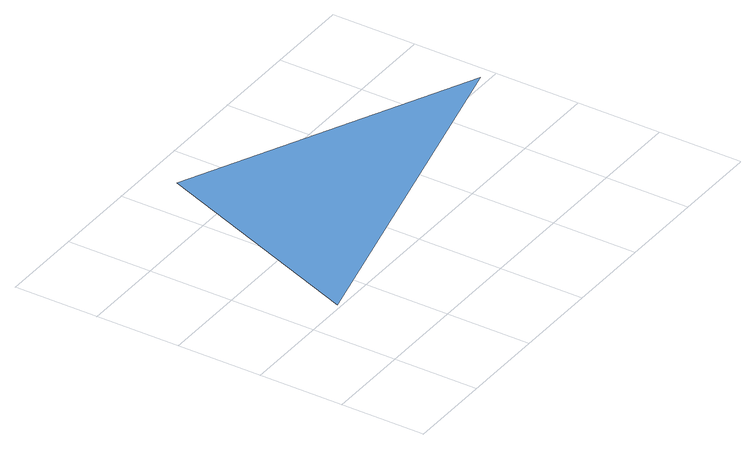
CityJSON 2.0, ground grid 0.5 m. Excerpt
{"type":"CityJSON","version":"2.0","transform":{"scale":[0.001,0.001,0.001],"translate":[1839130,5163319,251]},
"CityObjects":{
"waterbody1":{"type":"WaterBody","attributes":{"class":"unknow","usage":"unknow"},"geometry":[{"type":"MultiSurface","lod":"3","boundaries":[[[0,1,2]]],"semantics":{"surfaces":[{"type":"WaterSurface"}],"values":[0]}}]}
},
"vertices":[
[761,1828,827],[263,521,827],[2429,1049,827]
]}
